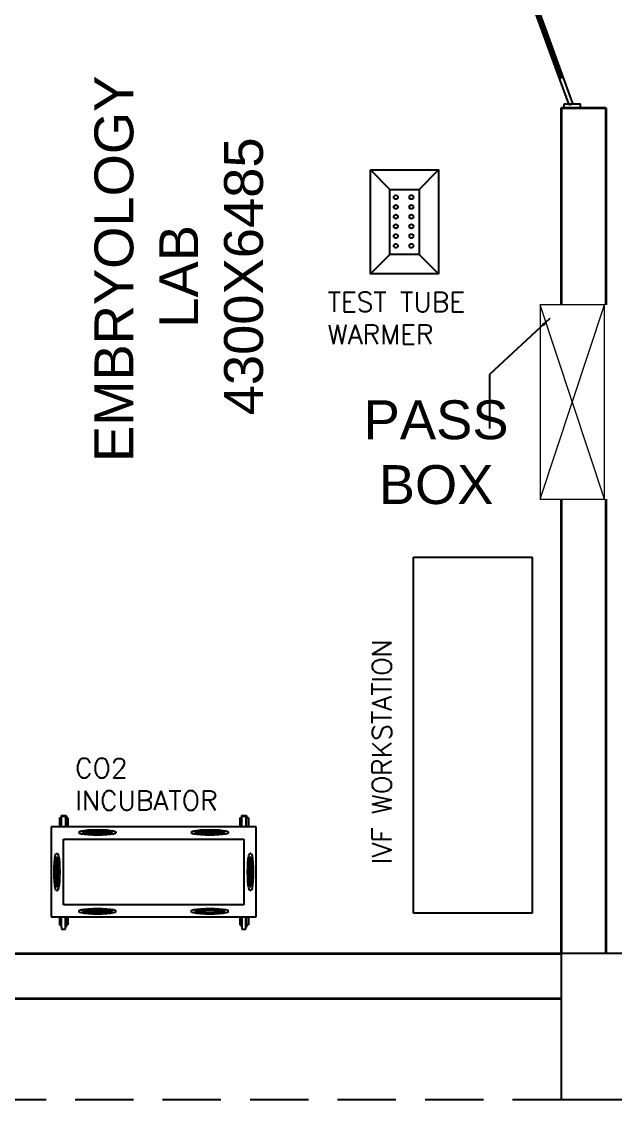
# Model space of a CAD drawing. Extents: x 3485972 to 3601240, y -673889 to -591207.
# Drawn here: x 3489740 to 3492795, y -612770 to -607226 of the extents above; entities that cross this region are included whole.
import ezdxf

# ---------------------------------------------------------------- set-up
doc = ezdxf.new("R2010")
doc.units = 0
doc.header["$LTSCALE"] = 6
doc.header["$MEASUREMENT"] = 0
doc.linetypes.add('HIDDEN', pattern=[0.375, 0.25, -0.125])
doc.layers.get('0').update_dxf_attribs({"linetype": 'CONTINUOUS'})
for name, color, linetype in [('Chajja', 7, 'CONTINUOUS'), ('COL', 5, 'CONTINUOUS'), ('DOOR', 44, 'CONTINUOUS'), ('equipment desc', 50, 'CONTINUOUS'), ('medical equipment', 4, 'CONTINUOUS'), ('TEXT', 181, 'CONTINUOUS')]:
    doc.layers.add(name, color=color, linetype=linetype)
doc.layers.add('WALL', color=8, linetype='CONTINUOUS', lineweight=35)
doc.layers.add('WIN', color=151, linetype='CONTINUOUS', lineweight=9)
doc.styles.add('ARIAL', font='arial.ttf')
doc.styles.get("Standard").update_dxf_attribs({"font": 'SIMPLEX'})
doc.dimstyles.new('TEXT', dxfattribs={"dimscale": 0, "dimtxt": 500, "dimasz": 100, "dimexe": 75, "dimexo": 100, "dimgap": 50, "dimtad": 0, "dimdec": 0, "dimzin": 0, "dimdsep": 46, "dimtxsty": 'ARIAL', "dimblk": 'OBLIQUE', "dimcen": 0.09, "dimdle": 100, "dimclrd": 256, "dimclre": 256, "dimclrt": 6, "dimadec": 0, "dimazin": 0, "dimtfac": 1, "dimtdec": 0, "dimtofl": 0, "dimtmove": 2, "dimatfit": 3, "dimfxl": 1, "dimfrac": 2, "dimtolj": 1, "dimtzin": 0, "dimarcsym": 0})

# ---------------------------------------------------------------- blocks, each defined once
blk = doc.blocks.new('Z$W@#5624')
at = {"layer": 'DOOR'}
for p, q in [((1770, 446.2), (948.8, 745.1)), ((1778.6, 469.7), (957.4, 768.6)), ((1121.6, 708.8), (1113.1, 685.4)), ((1610.1, 517.8), (1117.3, 697.1)), ((0, 499.4), (25, 499.4)), ((0, 399.5), (0, 499.4)), ((25, 399.5), (25, 499.4)), ((1614.3, 529.5), (1605.8, 506)), ((1778.6, 469.7), (1770, 446.2)), ((1797.8, 499.4), (1772.8, 499.4)), ((1772.8, 399.5), (1772.8, 499.4)), ((1797.8, 399.5), (1797.8, 499.4)), ((0, 399.5), (25, 399.5)), ((19.2, 429.2), (27.7, 452.6)), ((19.2, 429.2), (840.4, 130.3)), ((27.7, 452.6), (848.9, 153.7)), ((1797.8, 399.5), (1772.8, 399.5)), ((183.4, 369.4), (192, 392.9)), ((187.7, 381.1), (680.4, 201.8)), ((684.7, 213.5), (676.2, 190.1))]:
    blk.add_line(p, q, dxfattribs=at)
at = {"layer": 'DOOR', "color": 145, "extrusion": (0, 0, -1)}
for centre, start_param, end_param in [((0, 449.4), -0.523599, 0.523599), ((1797.8, 449.4), 2.617994, 3.665191)]:
    blk.add_ellipse(centre, major_axis=(898.9, 0), ratio=1, start_param=start_param, end_param=end_param, dxfattribs=at)
blk = doc.blocks.new('_Oblique')
at = {"color": 0, "linetype": 'ByBlock', "lineweight": -2}
blk.add_line((-0.5, -0.5), (0.5, 0.5), dxfattribs=at)
blk = doc.blocks.new('*U43')
at = {"layer": 'medical equipment', "linetype": 'ByBlock'}
blk.add_circle((0, 0), 10.6, dxfattribs=at)
blk = doc.blocks.new('*U44')
at = {"layer": 'medical equipment', "color": 0, "linetype": 'ByBlock', "lineweight": -2, "transparency": 16777216}
for p in [(0, 0), (80, 0), (0, -50), (80, -50), (0, -100), (80, -100), (0, -150), (80, -150), (0, -200), (80, -200), (0, -250), (80, -250)]:
    blk.add_blockref('*U43', p, dxfattribs=at)

msp = doc.modelspace()

# ---------------------------------------------------------------- linework, layer by layer
at = {"layer": 'Chajja', "linetype": 'HIDDEN', "ltscale": 200}
msp.add_line((3488215.7, -612770), (3510915.7, -612770), dxfattribs=at)
at = {"layer": 'COL'}
msp.add_lwpolyline([(3492515.7, -612770), (3493265.7, -612770), (3493265.7, -612020), (3492515.7, -612020)], close=True, dxfattribs=at)
at = {"layer": 'medical equipment'}
for p, q in [((3491634.9, -608089.2), (3491534.9, -607989.2)), ((3491784.5, -608089.2), (3491884.5, -607989.2)), ((3491634.9, -608424.5), (3491534.9, -608524.5)), ((3491784.5, -608424.5), (3491884.5, -608524.5)), ((3491756.7, -609981.2), (3492366.7, -609981.2)), ((3491756.7, -611811.2), (3491756.7, -609981.2)), ((3492366.7, -609981.2), (3492366.7, -611811.2)), ((3489934.5, -611321.2), (3489943.3, -611321.2)), ((3489934.5, -611321.2), (3489934.5, -611367.6)), ((3489943.3, -611309.9), (3489969.9, -611309.9)), ((3489943.3, -611309.9), (3489943.3, -611321.2)), ((3489943.3, -611321.2), (3489943.3, -611367.6)), ((3489966.1, -611314.9), (3489945, -611314.9)), ((3489945, -611367.6), (3489945, -611314.9)), ((3489966.1, -611314.9), (3489966.1, -611367.6)), ((3489969.9, -611309.9), (3489969.9, -611321.2)), ((3489978.7, -611321.2), (3489969.9, -611321.2)), ((3489969.9, -611367.6), (3489969.9, -611321.2)), ((3489978.7, -611321.2), (3489978.7, -611367.6)), ((3490862.4, -611321.2), (3490871.2, -611321.2)), ((3490862.4, -611321.2), (3490862.4, -611367.6)), ((3490871.2, -611309.9), (3490897.8, -611309.9)), ((3490871.2, -611309.9), (3490871.2, -611321.2)), ((3490871.2, -611321.2), (3490871.2, -611367.6)), ((3490894, -611314.9), (3490872.9, -611314.9)), ((3490872.9, -611367.6), (3490872.9, -611314.9)), ((3490894, -611314.9), (3490894, -611367.6)), ((3490897.8, -611309.9), (3490897.8, -611321.2)), ((3490906.7, -611321.2), (3490897.8, -611321.2)), ((3490897.8, -611367.6), (3490897.8, -611321.2)), ((3490906.7, -611321.2), (3490906.7, -611367.6)), ((3489892.3, -611367.6), (3489892.3, -611831.6)), ((3489934.5, -611367.6), (3489892.3, -611367.6)), ((3489943.3, -611367.6), (3489934.5, -611367.6)), ((3489945, -611367.6), (3489943.3, -611367.6)), ((3489966.1, -611367.6), (3489945, -611367.6)), ((3489969.9, -611367.6), (3489966.1, -611367.6)), ((3489978.7, -611367.6), (3489969.9, -611367.6)), ((3490862.4, -611367.6), (3489978.7, -611367.6)), ((3490035.5, -611394.3), (3490038.7, -611391.2)), ((3490035.5, -611394.3), (3490035.5, -611399.5)), ((3490038.7, -611402.6), (3490035.5, -611399.5)), ((3490038.7, -611391.2), (3490048.2, -611388.4)), ((3490048.2, -611405.5), (3490038.7, -611402.6)), ((3490048.2, -611388.4), (3490063.3, -611385.9)), ((3490063.3, -611407.9), (3490048.2, -611405.5)), ((3490054.1, -611397), (3490051.4, -611399.5)), ((3490054.1, -611397), (3490054.3, -611396.9)), ((3490054.3, -611396.9), (3490062, -611394.6)), ((3490054.3, -611396.9), (3490062, -611399.2)), ((3490062, -611394.6), (3490063.8, -611394.3)), ((3490074.6, -611401.3), (3490062, -611399.2)), ((3490063.3, -611385.9), (3490083, -611384)), ((3490083, -611409.8), (3490063.3, -611407.9)), ((3490063.8, -611394.3), (3490074.6, -611392.5)), ((3490074.6, -611396.1), (3490063.8, -611394.3)), ((3490091, -611391), (3490074.6, -611392.5)), ((3490091, -611397.6), (3490074.6, -611396.1)), ((3490091, -611402.9), (3490074.6, -611401.3)), ((3490083, -611384), (3490105.9, -611382.8)), ((3490105.9, -611411), (3490083, -611409.8)), ((3490110.1, -611390), (3490091, -611391)), ((3490110.1, -611398.6), (3490091, -611397.6)), ((3490110.1, -611403.8), (3490091, -611402.9)), ((3490105.9, -611382.8), (3490130.5, -611382.4)), ((3490130.5, -611411.4), (3490105.9, -611411)), ((3490130.5, -611389.6), (3490110.1, -611390)), ((3490130.5, -611399), (3490110.1, -611398.6)), ((3490130.5, -611404.2), (3490110.1, -611403.8)), ((3490130.5, -611382.4), (3490155.2, -611382.8)), ((3490151, -611390), (3490130.5, -611389.6)), ((3490151, -611398.6), (3490130.5, -611399)), ((3490151, -611403.8), (3490130.5, -611404.2)), ((3490155.2, -611411), (3490130.5, -611411.4)), ((3490151, -611390), (3490170.1, -611391)), ((3490170.1, -611397.6), (3490151, -611398.6)), ((3490170.1, -611402.9), (3490151, -611403.8)), ((3490155.2, -611382.8), (3490178.1, -611384)), ((3490178.1, -611409.8), (3490155.2, -611411)), ((3490170.1, -611391), (3490186.5, -611392.5)), ((3490186.5, -611396.1), (3490170.1, -611397.6)), ((3490186.5, -611401.3), (3490170.1, -611402.9)), ((3490178.1, -611384), (3490197.8, -611385.9)), ((3490197.8, -611407.9), (3490178.1, -611409.8)), ((3490197.2, -611394.3), (3490186.5, -611392.5)), ((3490186.5, -611396.1), (3490197.2, -611394.3)), ((3490186.5, -611401.3), (3490199, -611399.2)), ((3490199, -611394.6), (3490197.2, -611394.3)), ((3490197.8, -611385.9), (3490212.9, -611388.4)), ((3490212.9, -611405.5), (3490197.8, -611407.9)), ((3490199, -611394.6), (3490206.7, -611396.9)), ((3490199, -611399.2), (3490206.7, -611396.9)), ((3490206.7, -611396.9), (3490206.9, -611397)), ((3490209.6, -611399.5), (3490206.9, -611397)), ((3490212.9, -611388.4), (3490222.3, -611391.2)), ((3490222.3, -611402.6), (3490212.9, -611405.5)), ((3490222.3, -611391.2), (3490225.6, -611394.3)), ((3490225.6, -611399.5), (3490222.3, -611402.6)), ((3490225.6, -611394.3), (3490225.6, -611399.5)), ((3490613.4, -611394.3), (3490616.7, -611391.2)), ((3490613.4, -611394.3), (3490613.4, -611399.5)), ((3490616.7, -611402.6), (3490613.4, -611399.5)), ((3490616.7, -611391.2), (3490626.1, -611388.4)), ((3490626.1, -611405.5), (3490616.7, -611402.6)), ((3490626.1, -611388.4), (3490641.2, -611385.9)), ((3490641.2, -611407.9), (3490626.1, -611405.5)), ((3490632.1, -611397), (3490629.4, -611399.5)), ((3490632.3, -611396.9), (3490632.1, -611397)), ((3490640, -611394.6), (3490632.3, -611396.9)), ((3490640, -611399.2), (3490632.3, -611396.9)), ((3490641.8, -611394.3), (3490640, -611394.6)), ((3490640, -611399.2), (3490652.6, -611401.3)), ((3490641.2, -611385.9), (3490660.9, -611384)), ((3490660.9, -611409.8), (3490641.2, -611407.9)), ((3490652.6, -611392.5), (3490641.8, -611394.3)), ((3490641.8, -611394.3), (3490652.6, -611396.1)), ((3490668.9, -611391), (3490652.6, -611392.5)), ((3490652.6, -611396.1), (3490668.9, -611397.6)), ((3490652.6, -611401.3), (3490668.9, -611402.9)), ((3490660.9, -611384), (3490683.9, -611382.8)), ((3490683.9, -611411), (3490660.9, -611409.8)), ((3490688, -611390), (3490668.9, -611391)), ((3490668.9, -611397.6), (3490688, -611398.6)), ((3490668.9, -611402.9), (3490688, -611403.8)), ((3490683.9, -611382.8), (3490708.5, -611382.4)), ((3490708.5, -611411.4), (3490683.9, -611411)), ((3490708.5, -611389.6), (3490688, -611390)), ((3490688, -611398.6), (3490708.5, -611399)), ((3490688, -611403.8), (3490708.5, -611404.2)), ((3490708.5, -611382.4), (3490733.1, -611382.8)), ((3490728.9, -611390), (3490708.5, -611389.6)), ((3490728.9, -611398.6), (3490708.5, -611399)), ((3490728.9, -611403.8), (3490708.5, -611404.2)), ((3490733.1, -611411), (3490708.5, -611411.4)), ((3490748, -611391), (3490728.9, -611390)), ((3490748, -611397.6), (3490728.9, -611398.6)), ((3490748, -611402.9), (3490728.9, -611403.8)), ((3490733.1, -611382.8), (3490756, -611384)), ((3490756, -611409.8), (3490733.1, -611411)), ((3490764.4, -611392.5), (3490748, -611391)), ((3490748, -611397.6), (3490764.4, -611396.1)), ((3490748, -611402.9), (3490764.4, -611401.3)), ((3490756, -611384), (3490775.7, -611385.9)), ((3490775.7, -611407.9), (3490756, -611409.8)), ((3490764.4, -611392.5), (3490775.2, -611394.3)), ((3490775.2, -611394.3), (3490764.4, -611396.1)), ((3490777, -611399.2), (3490764.4, -611401.3)), ((3490775.2, -611394.3), (3490777, -611394.6)), ((3490775.7, -611385.9), (3490790.8, -611388.4)), ((3490790.8, -611405.5), (3490775.7, -611407.9)), ((3490777, -611394.6), (3490784.7, -611396.9)), ((3490777, -611399.2), (3490784.7, -611396.9)), ((3490784.7, -611396.9), (3490784.9, -611397)), ((3490787.6, -611399.5), (3490784.9, -611397)), ((3490790.8, -611388.4), (3490800.3, -611391.2)), ((3490800.3, -611402.6), (3490790.8, -611405.5)), ((3490800.3, -611391.2), (3490803.5, -611394.3)), ((3490803.5, -611399.5), (3490800.3, -611402.6)), ((3490803.5, -611394.3), (3490803.5, -611399.5)), ((3490871.2, -611367.6), (3490862.4, -611367.6)), ((3490872.9, -611367.6), (3490871.2, -611367.6)), ((3490894, -611367.6), (3490872.9, -611367.6)), ((3490897.8, -611367.6), (3490894, -611367.6)), ((3490906.7, -611367.6), (3490897.8, -611367.6)), ((3490946.7, -611367.6), (3490906.7, -611367.6)), ((3490946.7, -611831.6), (3490946.7, -611367.6)), ((3489955.5, -611768.3), (3489955.5, -611430.9)), ((3489955.5, -611430.9), (3490883.5, -611430.9)), ((3490883.5, -611430.9), (3490883.5, -611768.3)), ((3489910.6, -611532.3), (3489913, -611517.3)), ((3489913, -611517.3), (3489915.9, -611507.8)), ((3489915.9, -611507.8), (3489919, -611504.6)), ((3489919, -611504.6), (3489924.2, -611504.6)), ((3489919.3, -611531.1), (3489921.6, -611523.4)), ((3489921.6, -611523.2), (3489924.2, -611520.5)), ((3489921.6, -611523.4), (3489921.6, -611523.2)), ((3489921.6, -611523.4), (3489923.9, -611531.1)), ((3489924.2, -611504.6), (3489927.3, -611507.8)), ((3489927.3, -611507.8), (3489930.1, -611517.3)), ((3489930.1, -611517.3), (3489932.6, -611532.3)), ((3490906.4, -611532.3), (3490908.9, -611517.3)), ((3490908.9, -611517.3), (3490911.7, -611507.8)), ((3490911.7, -611507.8), (3490914.8, -611504.6)), ((3490920, -611504.6), (3490914.8, -611504.6)), ((3490914.8, -611520.5), (3490917.4, -611523.2)), ((3490915.1, -611531.1), (3490917.4, -611523.4)), ((3490917.4, -611523.2), (3490917.4, -611523.4)), ((3490917.4, -611523.4), (3490919.7, -611531.1)), ((3490920, -611504.6), (3490923.1, -611507.8)), ((3490923.1, -611507.8), (3490926, -611517.3)), ((3490926, -611517.3), (3490928.4, -611532.3)), ((3489907.1, -611599.6), (3489907.5, -611575)), ((3489907.5, -611575), (3489908.7, -611552)), ((3489908.7, -611552), (3489910.6, -611532.3)), ((3489914.7, -611579.1), (3489914.3, -611599.6)), ((3489915.6, -611560), (3489914.7, -611579.1)), ((3489915.6, -611560), (3489917.2, -611543.7)), ((3489917.2, -611543.7), (3489919, -611532.9)), ((3489919, -611532.9), (3489919.3, -611531.1)), ((3489920.7, -611543.7), (3489919, -611532.9)), ((3489922.3, -611560), (3489920.7, -611543.7)), ((3489922.3, -611560), (3489923.3, -611579.1)), ((3489923.3, -611579.1), (3489923.6, -611599.6)), ((3489926, -611543.7), (3489923.9, -611531.1)), ((3489927.5, -611560), (3489926, -611543.7)), ((3489927.5, -611560), (3489928.5, -611579.1)), ((3489928.5, -611579.1), (3489928.9, -611599.6)), ((3489932.6, -611532.3), (3489934.5, -611552)), ((3489934.5, -611552), (3489935.7, -611575)), ((3489935.7, -611575), (3489936.1, -611599.6)), ((3490902.9, -611599.6), (3490903.3, -611575)), ((3490903.3, -611575), (3490904.5, -611552)), ((3490904.5, -611552), (3490906.4, -611532.3)), ((3490910.2, -611599.6), (3490910.5, -611579.1)), ((3490910.5, -611579.1), (3490911.5, -611560)), ((3490911.5, -611560), (3490913, -611543.7)), ((3490913, -611543.7), (3490915.1, -611531.1)), ((3490915.4, -611599.6), (3490915.7, -611579.1)), ((3490915.7, -611579.1), (3490916.7, -611560)), ((3490916.7, -611560), (3490918.3, -611543.7)), ((3490918.3, -611543.7), (3490920, -611532.9)), ((3490919.7, -611531.1), (3490920, -611532.9)), ((3490920, -611532.9), (3490921.8, -611543.7)), ((3490921.8, -611543.7), (3490923.4, -611560)), ((3490923.4, -611560), (3490924.4, -611579.1)), ((3490924.4, -611579.1), (3490924.7, -611599.6)), ((3490928.4, -611532.3), (3490930.3, -611552)), ((3490930.3, -611552), (3490931.5, -611575)), ((3490931.5, -611575), (3490931.9, -611599.6)), ((3489907.5, -611624.2), (3489907.1, -611599.6)), ((3489908.7, -611647.2), (3489907.5, -611624.2)), ((3489914.7, -611620.1), (3489914.3, -611599.6)), ((3489914.7, -611620.1), (3489915.6, -611639.1)), ((3489923.3, -611620.1), (3489922.3, -611639.1)), ((3489923.6, -611599.6), (3489923.3, -611620.1)), ((3489928.5, -611620.1), (3489927.5, -611639.1)), ((3489928.9, -611599.6), (3489928.5, -611620.1)), ((3489935.7, -611624.2), (3489934.5, -611647.2)), ((3489936.1, -611599.6), (3489935.7, -611624.2)), ((3490903.3, -611624.2), (3490902.9, -611599.6)), ((3490904.5, -611647.2), (3490903.3, -611624.2)), ((3490910.5, -611620.1), (3490910.2, -611599.6)), ((3490911.5, -611639.1), (3490910.5, -611620.1)), ((3490915.7, -611620.1), (3490915.4, -611599.6)), ((3490916.7, -611639.1), (3490915.7, -611620.1)), ((3490924.4, -611620.1), (3490923.4, -611639.1)), ((3490924.7, -611599.6), (3490924.4, -611620.1)), ((3490931.5, -611624.2), (3490930.3, -611647.2)), ((3490931.9, -611599.6), (3490931.5, -611624.2)), ((3489910.6, -611666.8), (3489908.7, -611647.2)), ((3489913, -611681.9), (3489910.6, -611666.8)), ((3489915.9, -611691.4), (3489913, -611681.9)), ((3489917.2, -611655.5), (3489915.6, -611639.1)), ((3489919, -611694.6), (3489915.9, -611691.4)), ((3489919, -611666.3), (3489917.2, -611655.5)), ((3489920.7, -611655.5), (3489919, -611666.3)), ((3489919.3, -611668.1), (3489919, -611666.3)), ((3489921.6, -611675.8), (3489919.3, -611668.1)), ((3489922.3, -611639.1), (3489920.7, -611655.5)), ((3489921.6, -611675.8), (3489923.9, -611668.1)), ((3489921.6, -611676), (3489921.6, -611675.8)), ((3489921.6, -611676), (3489924.2, -611678.7)), ((3489926, -611655.5), (3489923.9, -611668.1)), ((3489927.3, -611691.4), (3489924.2, -611694.6)), ((3489927.5, -611639.1), (3489926, -611655.5)), ((3489930.1, -611681.9), (3489927.3, -611691.4)), ((3489932.6, -611666.8), (3489930.1, -611681.9)), ((3489934.5, -611647.2), (3489932.6, -611666.8)), ((3490906.4, -611666.8), (3490904.5, -611647.2)), ((3490908.9, -611681.9), (3490906.4, -611666.8)), ((3490911.7, -611691.4), (3490908.9, -611681.9)), ((3490913, -611655.5), (3490911.5, -611639.1)), ((3490914.8, -611694.6), (3490911.7, -611691.4)), ((3490915.1, -611668.1), (3490913, -611655.5)), ((3490917.4, -611676), (3490914.8, -611678.7)), ((3490917.4, -611675.8), (3490915.1, -611668.1)), ((3490918.3, -611655.5), (3490916.7, -611639.1)), ((3490919.7, -611668.1), (3490917.4, -611675.8)), ((3490917.4, -611675.8), (3490917.4, -611676)), ((3490920, -611666.3), (3490918.3, -611655.5)), ((3490920, -611666.3), (3490919.7, -611668.1)), ((3490921.8, -611655.5), (3490920, -611666.3)), ((3490923.1, -611691.4), (3490920, -611694.6)), ((3490923.4, -611639.1), (3490921.8, -611655.5)), ((3490926, -611681.9), (3490923.1, -611691.4)), ((3490928.4, -611666.8), (3490926, -611681.9)), ((3490930.3, -611647.2), (3490928.4, -611666.8)), ((3489919, -611694.6), (3489924.2, -611694.6)), ((3490920, -611694.6), (3490914.8, -611694.6)), ((3490883.5, -611768.3), (3489955.5, -611768.3)), ((3490035.5, -611799.6), (3490038.7, -611796.6)), ((3490035.5, -611804.9), (3490035.5, -611799.6)), ((3490038.7, -611796.6), (3490048.2, -611793.7)), ((3490048.2, -611793.7), (3490063.3, -611791.3)), ((3490054.1, -611802.2), (3490051.4, -611799.6)), ((3490054.3, -611802.3), (3490054.1, -611802.2)), ((3490062, -611799.9), (3490054.3, -611802.3)), ((3490062, -611804.6), (3490054.3, -611802.3)), ((3490062, -611799.9), (3490074.6, -611797.9)), ((3490063.3, -611791.3), (3490083, -611789.4)), ((3490074.6, -611797.9), (3490091, -611796.3)), ((3490074.6, -611803.1), (3490091, -611801.5)), ((3490083, -611789.4), (3490105.9, -611788.2)), ((3490091, -611796.3), (3490110.1, -611795.3)), ((3490091, -611801.5), (3490110.1, -611800.6)), ((3490105.9, -611788.2), (3490130.5, -611787.8)), ((3490110.1, -611795.3), (3490130.5, -611795)), ((3490110.1, -611800.6), (3490130.5, -611800.2)), ((3490130.5, -611787.8), (3490155.2, -611788.2)), ((3490151, -611795.3), (3490130.5, -611795)), ((3490151, -611800.6), (3490130.5, -611800.2)), ((3490170.1, -611796.3), (3490151, -611795.3)), ((3490170.1, -611801.5), (3490151, -611800.6)), ((3490155.2, -611788.2), (3490178.1, -611789.4)), ((3490186.5, -611797.9), (3490170.1, -611796.3)), ((3490186.5, -611803.1), (3490170.1, -611801.5)), ((3490178.1, -611789.4), (3490197.8, -611791.3)), ((3490186.5, -611797.9), (3490199, -611799.9)), ((3490197.8, -611791.3), (3490212.9, -611793.7)), ((3490199, -611799.9), (3490206.7, -611802.3)), ((3490199, -611804.6), (3490206.7, -611802.3)), ((3490206.7, -611802.3), (3490206.9, -611802.2)), ((3490209.6, -611799.6), (3490206.9, -611802.2)), ((3490212.9, -611793.7), (3490222.3, -611796.6)), ((3490222.3, -611796.6), (3490225.6, -611799.6)), ((3490225.6, -611804.9), (3490225.6, -611799.6)), ((3490613.4, -611799.6), (3490616.7, -611796.6)), ((3490613.4, -611804.9), (3490613.4, -611799.6)), ((3490616.7, -611796.6), (3490626.1, -611793.7)), ((3490626.1, -611793.7), (3490641.2, -611791.3)), ((3490629.4, -611799.6), (3490632.1, -611802.2)), ((3490632.1, -611802.2), (3490632.3, -611802.3)), ((3490632.3, -611802.3), (3490640, -611799.9)), ((3490632.3, -611802.3), (3490640, -611804.6)), ((3490652.6, -611797.9), (3490640, -611799.9)), ((3490641.2, -611791.3), (3490660.9, -611789.4)), ((3490668.9, -611796.3), (3490652.6, -611797.9)), ((3490668.9, -611801.5), (3490652.6, -611803.1)), ((3490660.9, -611789.4), (3490683.9, -611788.2)), ((3490688, -611795.3), (3490668.9, -611796.3)), ((3490688, -611800.6), (3490668.9, -611801.5)), ((3490683.9, -611788.2), (3490708.5, -611787.8)), ((3490708.5, -611795), (3490688, -611795.3)), ((3490708.5, -611800.2), (3490688, -611800.6)), ((3490708.5, -611787.8), (3490733.1, -611788.2)), ((3490728.9, -611795.3), (3490708.5, -611795)), ((3490728.9, -611800.6), (3490708.5, -611800.2)), ((3490748, -611796.3), (3490728.9, -611795.3)), ((3490748, -611801.5), (3490728.9, -611800.6)), ((3490733.1, -611788.2), (3490756, -611789.4)), ((3490764.4, -611797.9), (3490748, -611796.3)), ((3490764.4, -611803.1), (3490748, -611801.5)), ((3490756, -611789.4), (3490775.7, -611791.3)), ((3490777, -611799.9), (3490764.4, -611797.9)), ((3490775.7, -611791.3), (3490790.8, -611793.7)), ((3490784.7, -611802.3), (3490777, -611799.9)), ((3490784.7, -611802.3), (3490777, -611804.6)), ((3490784.9, -611802.2), (3490784.7, -611802.3)), ((3490784.9, -611802.2), (3490787.6, -611799.6)), ((3490790.8, -611793.7), (3490800.3, -611796.6)), ((3490800.3, -611796.6), (3490803.5, -611799.6)), ((3490803.5, -611804.9), (3490803.5, -611799.6)), ((3489892.3, -611831.6), (3489934.5, -611831.6)), ((3489934.5, -611831.6), (3489943.3, -611831.6)), ((3489934.5, -611831.6), (3489934.5, -611872.2)), ((3489943.3, -611831.6), (3489945, -611831.6)), ((3489943.3, -611831.6), (3489943.3, -611872.2)), ((3489945, -611831.6), (3489966.1, -611831.6)), ((3489945, -611883.5), (3489945, -611831.6)), ((3489966.1, -611831.6), (3489969.9, -611831.6)), ((3489966.1, -611883.5), (3489966.1, -611831.6)), ((3489969.9, -611831.6), (3489978.7, -611831.6)), ((3489969.9, -611872.2), (3489969.9, -611831.6)), ((3489978.7, -611831.6), (3490862.4, -611831.6)), ((3489978.7, -611831.6), (3489978.7, -611872.2)), ((3490038.7, -611807.9), (3490035.5, -611804.9)), ((3490048.2, -611810.8), (3490038.7, -611807.9)), ((3490063.3, -611813.3), (3490048.2, -611810.8)), ((3490063.8, -611804.9), (3490062, -611804.6)), ((3490083, -611815.1), (3490063.3, -611813.3)), ((3490063.8, -611804.9), (3490074.6, -611803.1)), ((3490074.6, -611806.6), (3490063.8, -611804.9)), ((3490074.6, -611806.6), (3490091, -611808.2)), ((3490105.9, -611816.3), (3490083, -611815.1)), ((3490110.1, -611809.2), (3490091, -611808.2)), ((3490130.5, -611816.7), (3490105.9, -611816.3)), ((3490110.1, -611809.2), (3490130.5, -611809.5)), ((3490151, -611809.2), (3490130.5, -611809.5)), ((3490155.2, -611816.3), (3490130.5, -611816.7)), ((3490170.1, -611808.2), (3490151, -611809.2)), ((3490178.1, -611815.1), (3490155.2, -611816.3)), ((3490170.1, -611808.2), (3490186.5, -611806.6)), ((3490197.8, -611813.3), (3490178.1, -611815.1)), ((3490186.5, -611803.1), (3490197.2, -611804.9)), ((3490186.5, -611806.6), (3490197.2, -611804.9)), ((3490197.2, -611804.9), (3490199, -611804.6)), ((3490212.9, -611810.8), (3490197.8, -611813.3)), ((3490222.3, -611807.9), (3490212.9, -611810.8)), ((3490225.6, -611804.9), (3490222.3, -611807.9)), ((3490616.7, -611807.9), (3490613.4, -611804.9)), ((3490626.1, -611810.8), (3490616.7, -611807.9)), ((3490641.2, -611813.3), (3490626.1, -611810.8)), ((3490640, -611804.6), (3490641.8, -611804.9)), ((3490660.9, -611815.1), (3490641.2, -611813.3)), ((3490652.6, -611803.1), (3490641.8, -611804.9)), ((3490641.8, -611804.9), (3490652.6, -611806.6)), ((3490652.6, -611806.6), (3490668.9, -611808.2)), ((3490683.9, -611816.3), (3490660.9, -611815.1)), ((3490668.9, -611808.2), (3490688, -611809.2)), ((3490708.5, -611816.7), (3490683.9, -611816.3)), ((3490688, -611809.2), (3490708.5, -611809.5)), ((3490708.5, -611809.5), (3490728.9, -611809.2)), ((3490733.1, -611816.3), (3490708.5, -611816.7)), ((3490728.9, -611809.2), (3490748, -611808.2)), ((3490756, -611815.1), (3490733.1, -611816.3)), ((3490764.4, -611806.6), (3490748, -611808.2)), ((3490775.7, -611813.3), (3490756, -611815.1)), ((3490775.2, -611804.9), (3490764.4, -611803.1)), ((3490764.4, -611806.6), (3490775.2, -611804.9)), ((3490775.2, -611804.9), (3490777, -611804.6)), ((3490790.8, -611810.8), (3490775.7, -611813.3)), ((3490800.3, -611807.9), (3490790.8, -611810.8)), ((3490803.5, -611804.9), (3490800.3, -611807.9)), ((3490862.4, -611831.6), (3490871.2, -611831.6)), ((3490862.4, -611831.6), (3490862.4, -611872.2)), ((3490871.2, -611831.6), (3490872.9, -611831.6)), ((3490871.2, -611831.6), (3490871.2, -611872.2)), ((3490872.9, -611831.6), (3490894, -611831.6)), ((3490872.9, -611831.6), (3490872.9, -611883.5)), ((3490894, -611831.6), (3490897.8, -611831.6)), ((3490894, -611883.5), (3490894, -611831.6)), ((3490897.8, -611831.6), (3490906.7, -611831.6)), ((3490897.8, -611872.2), (3490897.8, -611831.6)), ((3490906.7, -611831.6), (3490946.7, -611831.6)), ((3490906.7, -611831.6), (3490906.7, -611872.2)), ((3492366.7, -611811.2), (3491756.7, -611811.2)), ((3489934.5, -611872.2), (3489943.3, -611872.2)), ((3489943.3, -611872.2), (3489943.3, -611883.5)), ((3489943.3, -611883.5), (3489945, -611883.5)), ((3489945, -611883.5), (3489945, -611894.8)), ((3489945, -611894.8), (3489966.1, -611894.8)), ((3489966.1, -611883.5), (3489969.9, -611883.5)), ((3489966.1, -611894.8), (3489966.1, -611883.5)), ((3489978.7, -611872.2), (3489969.9, -611872.2)), ((3489969.9, -611872.2), (3489969.9, -611883.5)), ((3490862.4, -611872.2), (3490871.2, -611872.2)), ((3490871.2, -611872.2), (3490871.2, -611883.5)), ((3490871.2, -611883.5), (3490872.9, -611883.5)), ((3490872.9, -611883.5), (3490872.9, -611894.8)), ((3490872.9, -611894.8), (3490894, -611894.8)), ((3490894, -611883.5), (3490897.8, -611883.5)), ((3490894, -611894.8), (3490894, -611883.5)), ((3490906.7, -611872.2), (3490897.8, -611872.2)), ((3490897.8, -611872.2), (3490897.8, -611883.5))]:
    msp.add_line(p, q, dxfattribs=at)
for points in [[(3491534.9, -607989.2), (3491884.5, -607989.2), (3491884.5, -608524.5), (3491534.9, -608524.5)], [(3491634.9, -608089.2), (3491784.5, -608089.2), (3491784.5, -608424.5), (3491634.9, -608424.5)]]:
    msp.add_lwpolyline(points, close=True, dxfattribs=at)
at = {"layer": 'WALL', "linetype": 'ByBlock'}
for p, q in [((3492515.7, -607670), (3492745.7, -607670)), ((3492515.7, -607670), (3492515.7, -608682.5)), ((3492745.7, -607670), (3492745.7, -608682.5)), ((3492515.7, -609682.5), (3492515.7, -612020)), ((3492745.7, -609682.5), (3492745.7, -612020)), ((3488215.7, -612020), (3492515.7, -612020)), ((3488215.7, -612250), (3492515.7, -612250))]:
    msp.add_line(p, q, dxfattribs=at)
at = {"layer": 'WIN', "color": 8, "linetype": 'Continuous'}
for p, q in [((3492408.2, -609682.5), (3492738.2, -608682.5)), ((3492738.2, -609682.5), (3492408.2, -608682.5))]:
    msp.add_line(p, q, dxfattribs=at)
at = {"layer": 'WIN', "linetype": 'Continuous'}
msp.add_lwpolyline([(3492408.2, -609682.5), (3492738.2, -609682.5), (3492738.2, -608682.5), (3492408.2, -608682.5)], close=True, dxfattribs=at)

# ---------------------------------------------------------------- block references
at = {"layer": 'DOOR', "linetype": 'Continuous', "xscale": -0.8343726266175508, "yscale": 0.8343726266175508, "zscale": 0.8343726257153321, "rotation": 270}
msp.add_blockref('Z$W@#5624', (3492198.2, -607670), dxfattribs=at)
at = {"layer": 'medical equipment', "linetype": 'ByBlock'}
msp.add_blockref('*U44', (3491665.4, -608129.7), dxfattribs=at)

# ---------------------------------------------------------------- texts
at = {"layer": 'equipment desc', "linetype": 'ByBlock', "char_height": 100, "attachment_point": 1}
for s, width, insert in [('TEST TUBE WARMER', 876.708, (3491314.2, -608618.6)), ('CO2 INCUBATOR', 713.308, (3490015.4, -611015.8))]:
    msp.add_mtext_dynamic_manual_height_columns(s, width=width, gutter_width=10, heights=[0], dxfattribs=dict(at, insert=insert))
at = {"layer": 'equipment desc', "linetype": 'ByBlock', "insert": (3491543.3, -611559.8), "char_height": 100, "attachment_point": 1, "rotation": 90}
msp.add_mtext_dynamic_manual_height_columns('IVF WORKSTATION', width=1366.75, gutter_width=10, heights=[0], dxfattribs=at)
at = {"layer": 'TEXT', "insert": (3490549.8, -608536.8), "char_height": 200, "width": 2454.158, "attachment_point": 5, "rotation": 90, "style": 'ARIAL'}
msp.add_mtext(' EMBRYOLOGY\\PLAB\\P4300X6485', dxfattribs=at)
at = {"layer": 'TEXT', "linetype": 'Continuous', "insert": (3491872.4, -609442.4, -101230.8), "char_height": 200, "width": 1149.25, "attachment_point": 5, "style": 'ARIAL'}
msp.add_mtext('PASS BOX', dxfattribs=at)

# ---------------------------------------------------------------- leaders
at = {"layer": 'WIN', "color": 8, "linetype": 'Continuous'}
msp.add_leader([(3492458.1, -608753.5, -101230.8), (3492146.6, -609042, -101230.8), (3492146.6, -609318.6, -101230.8)], dimstyle='TEXT', override={"dimscale": 1, "dimtxt": 200, "dimasz": 50, "dimfxl": 0.18}, dxfattribs=at)

doc.saveas('drawing.dxf')
